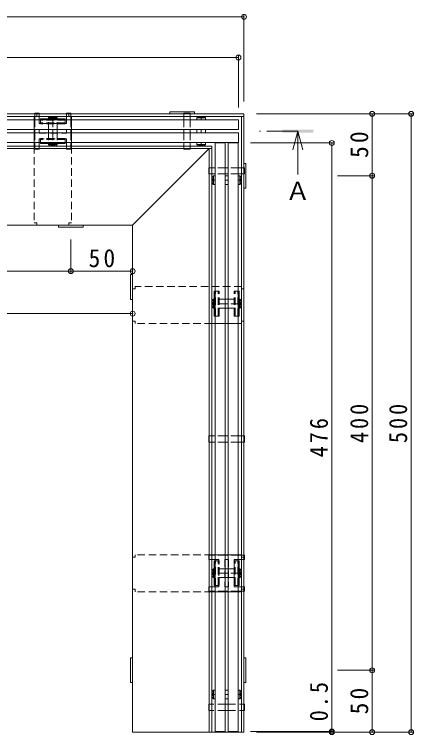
# Model space of a CAD drawing. Units: millimetres at full size, sheet at 1:5. Extents: x -1355 to 1942, y -1375 to 1322.
# Drawn here: x -655 to -332, y 485 to 1068 of the extents above; entities that cross this region are included whole.
import ezdxf
from ezdxf.enums import TextEntityAlignment as Align

# ---------------------------------------------------------------- set-up
doc = ezdxf.new("R2010")
doc.units = ezdxf.units.MM
doc.header["$LTSCALE"] = 5
doc.header["$PDMODE"] = 32
doc.header["$PDSIZE"] = 4
doc.linetypes.add('CHAIN1', pattern=[8, 5, -1, 1, -1])
doc.linetypes.add('DASHED1', pattern=[1.8, 1.2, -0.6])
for name, color, linetype, lineweight in [('E-2', 3, 'Continuous', 18), ('E-3', 4, 'Continuous', 18), ('E-4', 7, 'Continuous', 18), ('E-5', 7, 'Continuous', 18), ('E-7', 134, 'DASHED1', 9), ('E-8', 5, 'Continuous', 9), ('E-9', 2, 'Continuous', 18), ('E-B', 1, 'Continuous', 9)]:
    doc.layers.add(name, color=color, linetype=linetype, lineweight=lineweight)
doc.styles.add('ＭＳ ゴシック', font='')
doc.styles.get('ＭＳ ゴシック').set_extended_font_data('MS Gothic')

msp = doc.modelspace()

# ---------------------------------------------------------------- linework, layer by layer
at = {"layer": 'E-2'}
for p, q in [((-626.376, 985.063), (-627.561, 984.063)), ((-621.676, 985.063), (-626.376, 985.063)), ((-621.676, 985.063), (-620.49, 984.063)), ((-506.376, 985.063), (-507.561, 984.063)), ((-501.676, 985.063), (-506.376, 985.063)), ((-501.676, 985.063), (-500.49, 984.063)), ((-969.026, 982.563), (-474.026, 982.563)), ((-627.561, 984.063), (-627.561, 982.563)), ((-627.561, 984.063), (-620.49, 984.063)), ((-624.026, 984.063), (-624.026, 982.563)), ((-620.49, 984.063), (-620.49, 982.563)), ((-507.561, 984.063), (-507.561, 982.563)), ((-504.026, 984.063), (-504.026, 982.563)), ((-474.026, 982.563), (-474.026, 974.563)), ((-474.026, 974.563), (-969.026, 974.563)), ((-627.561, 972.063), (-627.561, 974.563)), ((-624.026, 974.563), (-624.026, 972.063)), ((-620.49, 972.063), (-620.49, 974.563)), ((-507.561, 972.063), (-507.561, 974.563)), ((-504.026, 974.563), (-504.026, 972.063)), ((-500.49, 972.063), (-500.49, 974.563)), ((-969.026, 972.063), (-474.026, 972.063)), ((-474.026, 972.063), (-474.026, 964.063)), ((-969.026, 964.063), (-474.026, 964.063)), ((-627.561, 962.563), (-627.561, 964.063)), ((-627.561, 962.563), (-620.49, 962.563)), ((-626.376, 961.563), (-627.561, 962.563)), ((-621.676, 961.563), (-626.376, 961.563)), ((-624.026, 962.563), (-624.026, 964.063)), ((-621.676, 961.563), (-620.49, 962.563)), ((-620.49, 962.563), (-620.49, 964.063)), ((-507.561, 962.563), (-507.561, 964.063)), ((-506.376, 961.563), (-507.561, 962.563)), ((-501.676, 961.563), (-506.376, 961.563)), ((-504.026, 962.563), (-504.026, 964.063)), ((-501.676, 961.563), (-500.49, 962.563)), ((-492.776, 963.813), (-484.776, 963.813)), ((-492.776, 487.813), (-492.776, 963.813)), ((-484.776, 963.813), (-484.776, 487.813)), ((-482.276, 963.813), (-474.276, 963.813)), ((-482.276, 487.813), (-482.276, 963.813)), ((-474.276, 487.813), (-474.276, 963.813)), ((-495.276, 936.163), (-494.276, 937.348)), ((-495.276, 936.163), (-495.276, 931.463)), ((-494.276, 937.348), (-492.776, 937.348)), ((-494.276, 930.277), (-494.276, 937.348)), ((-494.276, 933.813), (-492.776, 933.813)), ((-482.276, 937.348), (-484.776, 937.348)), ((-484.776, 933.813), (-482.276, 933.813)), ((-472.776, 937.348), (-474.276, 937.348)), ((-472.776, 933.813), (-474.276, 933.813)), ((-472.776, 930.277), (-472.776, 937.348)), ((-471.776, 936.163), (-472.776, 937.348)), ((-471.776, 936.163), (-471.776, 931.463)), ((-495.276, 931.463), (-494.276, 930.277)), ((-494.276, 930.277), (-492.776, 930.277)), ((-482.276, 930.277), (-484.776, 930.277)), ((-472.776, 930.277), (-474.276, 930.277)), ((-471.776, 931.463), (-472.776, 930.277)), ((-495.276, 836.163), (-494.276, 837.348)), ((-495.276, 831.463), (-495.276, 836.163)), ((-494.276, 837.348), (-492.776, 837.348)), ((-494.276, 837.348), (-494.276, 830.277)), ((-494.276, 833.813), (-492.776, 833.813)), ((-484.776, 837.348), (-482.276, 837.348)), ((-482.276, 833.813), (-484.776, 833.813)), ((-472.776, 837.348), (-474.276, 837.348)), ((-472.776, 833.813), (-474.276, 833.813)), ((-472.776, 837.348), (-472.776, 830.277)), ((-471.776, 836.163), (-472.776, 837.348)), ((-471.776, 831.463), (-471.776, 836.163)), ((-495.276, 831.463), (-494.276, 830.277)), ((-494.276, 830.277), (-492.776, 830.277)), ((-484.776, 830.277), (-482.276, 830.277)), ((-472.776, 830.277), (-474.276, 830.277)), ((-471.776, 831.463), (-472.776, 830.277)), ((-495.276, 618.163), (-494.276, 619.348)), ((-495.276, 613.463), (-495.276, 618.163)), ((-494.276, 619.348), (-492.776, 619.348)), ((-494.276, 619.348), (-494.276, 612.277)), ((-484.776, 619.348), (-482.276, 619.348)), ((-472.776, 619.348), (-474.276, 619.348)), ((-472.776, 619.348), (-472.776, 612.277)), ((-471.776, 618.163), (-472.776, 619.348)), ((-471.776, 613.463), (-471.776, 618.163)), ((-495.276, 613.463), (-494.276, 612.277)), ((-494.276, 615.813), (-492.776, 615.813)), ((-494.276, 612.277), (-492.776, 612.277)), ((-482.276, 615.813), (-484.776, 615.813)), ((-484.776, 612.277), (-482.276, 612.277)), ((-472.776, 615.813), (-474.276, 615.813)), ((-472.776, 612.277), (-474.276, 612.277)), ((-471.776, 613.463), (-472.776, 612.277)), ((-495.276, 520.163), (-494.276, 521.348)), ((-495.276, 520.163), (-495.276, 515.463)), ((-494.276, 521.348), (-492.776, 521.348)), ((-494.276, 514.277), (-494.276, 521.348)), ((-482.276, 521.349), (-484.776, 521.349)), ((-472.776, 521.348), (-474.276, 521.348)), ((-472.776, 514.277), (-472.776, 521.348)), ((-471.776, 520.163), (-472.776, 521.348)), ((-471.776, 520.163), (-471.776, 515.463)), ((-495.276, 515.463), (-494.276, 514.277)), ((-494.276, 517.813), (-492.776, 517.813)), ((-494.276, 514.277), (-492.776, 514.277)), ((-484.776, 517.813), (-482.276, 517.813)), ((-482.276, 514.277), (-484.776, 514.277)), ((-472.776, 517.813), (-474.276, 517.813)), ((-472.776, 514.277), (-474.276, 514.277)), ((-471.776, 515.463), (-472.776, 514.277)), ((-492.776, 487.813), (-484.776, 487.813)), ((-482.276, 487.813), (-474.276, 487.813))]:
    msp.add_line(p, q, dxfattribs=at)
at = {"layer": 'E-2', "color": 4}
for p, q in [((-614.026, 983.312), (-634.026, 983.312)), ((-634.026, 982.563), (-634.026, 983.312)), ((-614.026, 982.813), (-634.026, 982.813)), ((-614.026, 982.563), (-614.026, 983.312)), ((-634.026, 964.063), (-634.026, 963.314)), ((-614.026, 963.813), (-634.026, 963.813)), ((-614.026, 963.314), (-634.026, 963.314)), ((-614.026, 964.063), (-614.026, 963.314)), ((-493.524, 823.813), (-493.524, 843.813)), ((-492.776, 843.813), (-493.524, 843.813)), ((-493.026, 823.813), (-493.026, 843.813)), ((-474.276, 843.813), (-473.527, 843.813)), ((-474.026, 823.813), (-474.026, 843.813)), ((-473.527, 823.813), (-473.527, 843.813)), ((-492.776, 823.813), (-493.524, 823.813)), ((-474.276, 823.813), (-473.527, 823.813)), ((-493.524, 605.813), (-493.524, 625.813)), ((-492.776, 625.813), (-493.524, 625.813)), ((-493.026, 605.813), (-493.026, 625.813)), ((-474.276, 625.813), (-473.527, 625.813)), ((-474.026, 605.813), (-474.026, 625.813)), ((-473.527, 605.813), (-473.527, 625.813)), ((-492.776, 605.813), (-493.524, 605.813)), ((-474.276, 605.813), (-473.527, 605.813))]:
    msp.add_line(p, q, dxfattribs=at)
at = {"layer": 'E-2', "color": 4, "linetype": 'DASHED1'}
for p, q in [((-614.026, 982.958), (-634.026, 982.958)), ((-634.026, 979.263), (-634.026, 982.563)), ((-614.026, 982.313), (-634.026, 982.313)), ((-614.026, 980.131), (-634.026, 980.131)), ((-614.026, 979.763), (-634.026, 979.763)), ((-614.026, 979.734), (-634.026, 979.734)), ((-614.026, 979.263), (-634.026, 979.263)), ((-614.026, 979.263), (-614.026, 982.563)), ((-634.026, 967.363), (-634.026, 964.063)), ((-614.026, 967.363), (-634.026, 967.363)), ((-614.026, 967.363), (-614.026, 964.063)), ((-614.026, 966.892), (-634.026, 966.892)), ((-614.026, 966.863), (-634.026, 966.863)), ((-614.026, 966.495), (-634.026, 966.495)), ((-614.026, 964.313), (-634.026, 964.313)), ((-614.026, 963.668), (-634.026, 963.668)), ((-493.171, 823.813), (-493.171, 843.813)), ((-489.476, 843.813), (-492.776, 843.813)), ((-492.526, 823.813), (-492.526, 843.813)), ((-490.344, 823.813), (-490.344, 843.813)), ((-489.976, 823.813), (-489.976, 843.813)), ((-489.947, 823.813), (-489.947, 843.813)), ((-489.476, 823.813), (-489.476, 843.813)), ((-477.576, 843.813), (-474.276, 843.813)), ((-477.576, 823.813), (-477.576, 843.813)), ((-477.105, 823.813), (-477.105, 843.813)), ((-477.076, 823.813), (-477.076, 843.813)), ((-476.708, 823.813), (-476.708, 843.813)), ((-474.526, 823.813), (-474.526, 843.813)), ((-473.881, 823.813), (-473.881, 843.813)), ((-489.476, 823.813), (-492.776, 823.813)), ((-477.576, 823.813), (-474.276, 823.813)), ((-493.171, 605.813), (-493.171, 625.813)), ((-489.476, 625.813), (-492.776, 625.813)), ((-492.526, 605.813), (-492.526, 625.813)), ((-490.344, 605.813), (-490.344, 625.813)), ((-489.976, 605.813), (-489.976, 625.813)), ((-489.947, 605.813), (-489.947, 625.813)), ((-489.476, 605.813), (-489.476, 625.813)), ((-477.576, 625.813), (-474.276, 625.813)), ((-477.576, 605.813), (-477.576, 625.813)), ((-477.105, 605.813), (-477.105, 625.813)), ((-477.076, 605.813), (-477.076, 625.813)), ((-476.708, 605.813), (-476.708, 625.813)), ((-474.526, 605.813), (-474.526, 625.813)), ((-473.881, 605.813), (-473.881, 625.813)), ((-489.476, 605.813), (-492.776, 605.813)), ((-477.576, 605.813), (-474.276, 605.813))]:
    msp.add_line(p, q, dxfattribs=at)
at = {"layer": 'E-2', "linetype": 'DASHED1'}
for p, q in [((-627.561, 974.563), (-627.561, 982.563)), ((-624.026, 982.563), (-624.026, 974.563)), ((-620.49, 974.563), (-620.49, 982.563)), ((-627.561, 972.063), (-627.561, 964.063)), ((-624.026, 972.063), (-624.026, 964.063)), ((-620.49, 972.063), (-620.49, 964.063)), ((-484.776, 837.348), (-492.776, 837.348)), ((-484.776, 833.813), (-492.776, 833.813)), ((-482.276, 837.348), (-474.276, 837.348)), ((-474.276, 833.813), (-482.276, 833.813)), ((-484.776, 830.277), (-492.776, 830.277)), ((-482.276, 830.277), (-474.276, 830.277)), ((-484.776, 619.348), (-492.776, 619.348)), ((-482.276, 619.348), (-474.276, 619.348)), ((-484.776, 615.813), (-492.776, 615.813)), ((-484.776, 612.277), (-492.776, 612.277)), ((-474.276, 615.813), (-482.276, 615.813)), ((-482.276, 612.277), (-474.276, 612.277))]:
    msp.add_line(p, q, dxfattribs=at)
at = {"layer": 'E-2'}
for points in [[(-507.561, 984.063), (-500.49, 984.063), (-500.49, 982.563)], [(-507.561, 962.563), (-500.49, 962.563), (-500.49, 964.063)]]:
    msp.add_lwpolyline(points, dxfattribs=at)
for centre, start, end in [((-626.429, 981.677), 44.79445, 89.10294), ((-621.623, 981.677), 90.89706, 135.20555), ((-506.429, 981.677), 44.79445, 89.10294), ((-501.623, 981.677), 90.89706, 135.20555), ((-626.429, 964.949), 270.89706, 315.20555), ((-621.623, 964.949), 224.79445, 269.10294), ((-506.429, 964.949), 270.89706, 315.20555), ((-501.623, 964.949), 224.79445, 269.10294), ((-491.89, 936.216), 180.89706, 225.20555), ((-491.89, 931.41), 134.79445, 179.10294), ((-475.162, 936.216), 314.79445, 359.10294), ((-475.162, 931.41), 0.89706, 45.20555), ((-491.89, 836.216), 180.89706, 225.20555), ((-491.89, 831.41), 134.79445, 179.10294), ((-475.162, 836.216), 314.79445, 359.10294), ((-475.162, 831.41), 0.89706, 45.20555), ((-491.89, 618.216), 180.89706, 225.20555), ((-475.162, 618.216), 314.79445, 359.10294), ((-491.89, 613.41), 134.79445, 179.10294), ((-475.162, 613.41), 0.89706, 45.20555), ((-491.89, 520.216), 180.89706, 225.20555), ((-475.162, 520.216), 314.79445, 359.10294), ((-491.89, 515.41), 134.79445, 179.10294), ((-475.162, 515.41), 0.89706, 45.20555)]:
    msp.add_arc(centre, 3.386, start, end, dxfattribs=at)
at = {"layer": 'E-3'}
for p, q in [((-471.526, 985.313), (-471.526, 487.313)), ((-495.526, 961.313), (-969.526, 961.313)), ((-495.526, 959.313), (-495.526, 961.313)), ((-969.526, 959.313), (-495.526, 959.313)), ((-497.526, 959.313), (-559.526, 897.313)), ((-497.526, 959.313), (-559.526, 897.313)), ((-497.526, 959.313), (-497.526, 487.313)), ((-495.526, 959.313), (-495.526, 487.313)), ((-969.526, 897.313), (-559.526, 897.313)), ((-559.526, 487.313), (-559.526, 897.313)), ((-469.526, 487.313), (-559.526, 487.313))]:
    msp.add_line(p, q, dxfattribs=at)
for points in [[(-469.526, 985.313), (-469.526, 987.313), (-969.526, 987.313)], [(-469.526, 487.313), (-469.526, 985.313), (-969.526, 985.313)]]:
    msp.add_lwpolyline(points, dxfattribs=at)
at = {"layer": 'E-4'}
for p, q in [((-469.526, 1067.282), (-469.526, 997.313)), ((-469.526, 1065.782), (-969.526, 1065.782)), ((-969.026, 1032.95), (-474.026, 1032.95)), ((-474.026, 1034.45), (-474.026, 992.563)), ((-332.935, 987.313), (-459.526, 987.313)), ((-365.897, 937.313), (-365.897, 987.313)), ((-334.435, 987.313), (-334.435, 487.313)), ((-397.022, 963.813), (-464.276, 963.813)), ((-398.522, 487.813), (-398.522, 963.813)), ((-364.397, 937.313), (-393.944, 937.313)), ((-365.897, 537.313), (-365.897, 937.313)), ((-609.526, 858.622), (-609.526, 885.713)), ((-919.526, 860.122), (-609.526, 860.122)), ((-609.526, 860.122), (-559.526, 860.122)), ((-969.526, 825.785), (-559.526, 825.785)), ((-364.397, 537.313), (-393.944, 537.313)), ((-365.897, 487.313), (-365.897, 537.313)), ((-397.022, 487.813), (-464.276, 487.813)), ((-332.935, 487.313), (-459.526, 487.313)), ((-398.522, 487.313), (-398.522, 487.813))]:
    msp.add_line(p, q, dxfattribs=at)
for p in [(-469.526, 1065.782), (-474.026, 1032.95), (-365.897, 987.313), (-334.435, 987.313), (-398.522, 963.813), (-365.897, 937.313), (-609.526, 860.122), (-559.526, 860.122), (-559.526, 825.785), (-365.897, 537.313), (-398.522, 487.813), (-398.522, 487.313), (-365.897, 487.313), (-334.435, 487.313)]:
    msp.add_point(p, dxfattribs=at)
at = {"layer": 'E-5', "color": 4, "linetype": 'CHAIN1'}
msp.add_line((-426.042, 973.313), (-456.884, 973.313), dxfattribs=at)
at = {"layer": 'E-5', "color": 4}
for q in [(-430.042, 958.313), (-422.042, 958.313), (-426.042, 938.313)]:
    msp.add_line((-426.042, 973.313), q, dxfattribs=at)
msp.add_solid([(-438.542, 972.063), (-413.542, 972.063), (-438.542, 974.563), (-413.542, 974.563)], dxfattribs=at)
at = {"layer": 'E-7'}
for p, q in [((-637.026, 985.313), (-639.026, 985.313)), ((-637.026, 985.313), (-637.026, 987.313)), ((-611.026, 985.313), (-611.026, 987.313)), ((-611.026, 985.313), (-609.026, 985.313)), ((-639.026, 961.313), (-639.026, 899.313)), ((-609.026, 961.313), (-609.026, 899.313)), ((-637.026, 899.313), (-639.026, 899.313)), ((-637.026, 899.313), (-637.026, 897.313)), ((-611.026, 899.313), (-611.026, 897.313)), ((-609.026, 899.313), (-611.026, 899.313)), ((-557.526, 845.813), (-559.526, 845.813)), ((-557.526, 845.813), (-557.526, 847.813)), ((-471.526, 847.813), (-557.526, 847.813)), ((-471.526, 845.813), (-471.526, 847.813)), ((-471.526, 845.813), (-469.526, 845.813)), ((-557.526, 819.813), (-559.526, 819.813)), ((-557.526, 817.813), (-557.526, 819.813)), ((-495.526, 817.813), (-557.526, 817.813)), ((-471.526, 819.813), (-471.526, 817.813)), ((-471.526, 819.813), (-469.526, 819.813)), ((-557.526, 628.813), (-557.526, 630.813)), ((-495.526, 630.813), (-557.526, 630.813)), ((-471.526, 628.813), (-471.526, 630.813)), ((-557.526, 628.813), (-559.526, 628.813)), ((-471.526, 628.813), (-469.526, 628.813)), ((-557.526, 602.813), (-559.526, 602.813)), ((-557.526, 600.813), (-557.526, 602.813)), ((-495.526, 600.813), (-557.526, 600.813)), ((-471.526, 602.813), (-471.526, 600.813)), ((-471.526, 602.813), (-469.526, 602.813))]:
    msp.add_line(p, q, dxfattribs=at)
at = {"layer": 'E-7', "linetype": 'Continuous'}
for p, q in [((-639.026, 961.313), (-639.026, 985.313)), ((-609.026, 985.313), (-609.026, 961.313)), ((-471.526, 817.813), (-495.526, 817.813)), ((-495.526, 630.813), (-471.526, 630.813)), ((-471.526, 600.813), (-495.526, 600.813))]:
    msp.add_line(p, q, dxfattribs=at)
at = {"layer": 'E-8'}
for p, q in [((-638.526, 987.813), (-635.026, 987.813)), ((-638.526, 987.813), (-638.526, 987.313)), ((-638.526, 985.313), (-638.526, 982.563)), ((-635.026, 987.813), (-635.026, 987.313)), ((-635.026, 985.313), (-635.026, 982.563)), ((-613.026, 987.813), (-609.526, 987.813)), ((-613.026, 987.813), (-613.026, 987.313)), ((-613.026, 985.313), (-613.026, 982.563)), ((-609.526, 987.813), (-609.526, 987.313)), ((-609.526, 985.313), (-609.526, 982.563)), ((-638.526, 974.563), (-638.526, 972.063)), ((-635.026, 974.563), (-635.026, 972.063)), ((-613.026, 972.063), (-613.026, 974.563)), ((-609.526, 974.563), (-609.526, 972.063)), ((-638.526, 964.063), (-638.526, 961.313)), ((-635.026, 964.063), (-635.026, 961.313)), ((-613.026, 964.063), (-613.026, 961.313)), ((-609.526, 964.063), (-609.526, 961.313)), ((-638.526, 959.313), (-638.526, 958.813)), ((-638.526, 958.813), (-635.026, 958.813)), ((-635.026, 959.313), (-635.026, 958.813)), ((-613.026, 959.313), (-613.026, 958.813)), ((-613.026, 958.813), (-609.526, 958.813)), ((-609.526, 959.313), (-609.526, 958.813)), ((-498.026, 630.313), (-498.026, 626.813)), ((-497.526, 630.313), (-498.026, 630.313)), ((-492.776, 630.313), (-495.526, 630.313)), ((-482.276, 630.313), (-484.776, 630.313)), ((-471.526, 630.313), (-474.276, 630.313)), ((-469.026, 630.313), (-469.526, 630.313)), ((-469.026, 630.313), (-469.026, 626.813)), ((-497.526, 626.813), (-498.026, 626.813)), ((-492.776, 626.813), (-495.526, 626.813)), ((-482.276, 626.813), (-484.776, 626.813)), ((-471.526, 626.813), (-474.276, 626.813)), ((-469.026, 626.813), (-469.526, 626.813)), ((-498.026, 604.813), (-498.026, 601.313)), ((-497.526, 604.813), (-498.026, 604.813)), ((-497.526, 601.313), (-498.026, 601.313)), ((-492.776, 604.813), (-495.526, 604.813)), ((-492.776, 601.313), (-495.526, 601.313)), ((-484.776, 604.813), (-482.276, 604.813)), ((-482.276, 601.313), (-484.776, 601.313)), ((-471.526, 604.813), (-474.276, 604.813)), ((-471.526, 601.313), (-474.276, 601.313)), ((-469.026, 604.813), (-469.526, 604.813)), ((-469.026, 601.313), (-469.526, 601.313)), ((-469.026, 604.813), (-469.026, 601.313))]:
    msp.add_line(p, q, dxfattribs=at)
at = {"layer": 'E-8', "linetype": 'DASHED1'}
for p, q in [((-638.526, 987.313), (-638.526, 985.313)), ((-635.026, 985.313), (-635.026, 987.313)), ((-613.026, 985.313), (-613.026, 987.313)), ((-609.526, 985.313), (-609.526, 987.313)), ((-638.526, 982.563), (-638.526, 974.563)), ((-613.026, 982.563), (-613.026, 979.513)), ((-609.526, 982.563), (-609.526, 974.563)), ((-635.026, 974.813), (-613.026, 974.813)), ((-635.026, 974.813), (-635.026, 974.563)), ((-613.026, 974.813), (-613.026, 974.563)), ((-638.526, 972.063), (-638.526, 964.063)), ((-635.026, 972.063), (-635.026, 971.813)), ((-635.026, 971.813), (-613.026, 971.813)), ((-635.026, 967.113), (-635.026, 964.063)), ((-613.026, 967.113), (-635.026, 967.113)), ((-613.026, 972.063), (-613.026, 971.813)), ((-613.026, 967.113), (-613.026, 964.063)), ((-609.526, 972.063), (-609.526, 964.063)), ((-638.526, 961.313), (-638.526, 959.313)), ((-635.026, 959.313), (-635.026, 961.313)), ((-613.026, 961.313), (-613.026, 959.313)), ((-609.526, 959.313), (-609.526, 961.313)), ((-495.526, 630.313), (-497.526, 630.313)), ((-484.776, 630.313), (-492.776, 630.313)), ((-474.276, 630.313), (-482.276, 630.313)), ((-469.526, 630.313), (-471.526, 630.313)), ((-497.526, 626.813), (-495.526, 626.813)), ((-489.726, 626.813), (-492.776, 626.813)), ((-489.726, 604.813), (-489.726, 626.813)), ((-485.026, 626.813), (-485.026, 604.813)), ((-484.776, 626.813), (-485.026, 626.813)), ((-482.026, 626.813), (-482.276, 626.813)), ((-482.026, 626.813), (-482.026, 604.813)), ((-471.526, 626.813), (-469.526, 626.813)), ((-495.526, 604.813), (-497.526, 604.813)), ((-497.526, 601.313), (-495.526, 601.313)), ((-489.726, 604.813), (-492.776, 604.813)), ((-484.776, 601.313), (-492.776, 601.313)), ((-484.776, 604.813), (-485.026, 604.813)), ((-482.026, 604.813), (-482.276, 604.813)), ((-474.276, 601.313), (-482.276, 601.313)), ((-474.276, 604.813), (-477.326, 604.813)), ((-471.526, 604.813), (-469.526, 604.813)), ((-471.526, 601.313), (-469.526, 601.313))]:
    msp.add_line(p, q, dxfattribs=at)
for points in [[(-635.026, 982.563), (-635.026, 979.513), (-613.026, 979.513)], [(-474.276, 626.813), (-477.326, 626.813), (-477.326, 604.813)]]:
    msp.add_lwpolyline(points, dxfattribs=at)
at = {"layer": 'E-9'}
for p, q in [((-518.026, 987.813), (-513.026, 987.813)), ((-518.026, 987.313), (-518.026, 987.813)), ((-518.026, 982.563), (-518.026, 985.313)), ((-513.026, 987.313), (-513.026, 987.813)), ((-513.026, 982.563), (-513.026, 985.313)), ((-518.026, 972.063), (-518.026, 974.563)), ((-513.026, 972.063), (-513.026, 974.563)), ((-518.026, 961.313), (-518.026, 964.063)), ((-513.026, 961.313), (-513.026, 964.063)), ((-518.026, 958.813), (-518.026, 959.313)), ((-518.026, 958.813), (-513.026, 958.813)), ((-513.026, 958.813), (-513.026, 959.313)), ((-498.026, 943.813), (-498.026, 938.813)), ((-498.026, 943.813), (-497.526, 943.813)), ((-495.526, 943.813), (-492.776, 943.813)), ((-484.776, 943.813), (-482.276, 943.813)), ((-474.276, 943.813), (-471.526, 943.813)), ((-469.526, 943.813), (-469.026, 943.813)), ((-469.026, 943.813), (-469.026, 938.813)), ((-498.026, 938.813), (-497.526, 938.813)), ((-495.526, 938.813), (-492.776, 938.813)), ((-484.776, 938.813), (-482.276, 938.813)), ((-474.276, 938.813), (-471.526, 938.813)), ((-469.526, 938.813), (-469.026, 938.813)), ((-498.026, 726.813), (-498.026, 721.813)), ((-498.026, 726.813), (-497.526, 726.813)), ((-495.526, 726.813), (-492.776, 726.813)), ((-484.776, 726.813), (-482.276, 726.813)), ((-474.276, 726.813), (-471.526, 726.813)), ((-469.526, 726.813), (-469.026, 726.813)), ((-469.026, 726.813), (-469.026, 721.813)), ((-498.026, 721.813), (-497.526, 721.813)), ((-495.526, 721.813), (-492.776, 721.813)), ((-484.776, 721.813), (-482.276, 721.813)), ((-474.276, 721.813), (-471.526, 721.813)), ((-469.526, 721.813), (-469.026, 721.813)), ((-498.026, 504.813), (-498.026, 509.813)), ((-498.026, 509.813), (-497.526, 509.813)), ((-484.776, 509.813), (-482.276, 509.813)), ((-469.526, 509.813), (-469.026, 509.813)), ((-469.026, 509.813), (-469.026, 504.813)), ((-497.526, 504.813), (-498.026, 504.813)), ((-482.276, 504.813), (-484.776, 504.813)), ((-469.026, 504.813), (-469.526, 504.813))]:
    msp.add_line(p, q, dxfattribs=at)
at = {"layer": 'E-9', "linetype": 'DASHED1'}
for p, q in [((-518.026, 987.313), (-518.026, 985.313)), ((-513.026, 987.313), (-513.026, 985.313)), ((-518.026, 982.563), (-518.026, 974.563)), ((-513.026, 982.563), (-513.026, 974.563)), ((-518.026, 972.063), (-518.026, 964.063)), ((-513.026, 972.063), (-513.026, 964.063)), ((-518.026, 961.313), (-518.026, 959.313)), ((-513.026, 961.313), (-513.026, 959.313)), ((-495.526, 943.813), (-497.526, 943.813)), ((-484.776, 943.813), (-492.776, 943.813)), ((-474.276, 943.813), (-482.276, 943.813)), ((-469.526, 943.813), (-471.526, 943.813)), ((-495.526, 938.813), (-497.526, 938.813)), ((-484.776, 938.813), (-492.776, 938.813)), ((-474.276, 938.813), (-482.276, 938.813)), ((-469.526, 938.813), (-471.526, 938.813)), ((-495.526, 726.813), (-497.526, 726.813)), ((-484.776, 726.813), (-492.776, 726.813)), ((-474.276, 726.813), (-482.276, 726.813)), ((-469.526, 726.813), (-471.526, 726.813)), ((-495.526, 721.813), (-497.526, 721.813)), ((-484.776, 721.813), (-492.776, 721.813)), ((-474.276, 721.813), (-482.276, 721.813)), ((-469.526, 721.813), (-471.526, 721.813)), ((-484.776, 509.813), (-497.526, 509.813)), ((-482.276, 509.813), (-469.526, 509.813)), ((-484.776, 504.813), (-497.526, 504.813)), ((-482.276, 504.813), (-469.526, 504.813))]:
    msp.add_line(p, q, dxfattribs=at)
at = {"layer": 'E-B'}
for p, q in [((-529.526, 987.313), (-529.526, 988.913)), ((-529.526, 988.913), (-509.526, 988.913)), ((-509.526, 988.913), (-509.526, 987.313)), ((-469.526, 947.313), (-467.926, 947.313)), ((-467.926, 947.313), (-467.926, 927.313)), ((-467.926, 927.313), (-469.526, 927.313)), ((-619.526, 895.713), (-619.526, 897.313)), ((-599.526, 897.313), (-599.526, 895.713)), ((-599.526, 895.713), (-619.526, 895.713)), ((-561.126, 857.313), (-559.526, 857.313)), ((-561.126, 837.313), (-561.126, 857.313)), ((-559.526, 837.313), (-561.126, 837.313)), ((-561.126, 547.313), (-559.526, 547.313)), ((-561.126, 527.313), (-561.126, 547.313)), ((-469.526, 547.313), (-467.926, 547.313)), ((-467.926, 547.313), (-467.926, 527.313)), ((-559.526, 527.313), (-561.126, 527.313)), ((-467.926, 527.313), (-469.526, 527.313))]:
    msp.add_line(p, q, dxfattribs=at)
at = {"layer": 'E-B', "linetype": 'DASHED1'}
for p, q in [((-509.526, 987.313), (-529.526, 987.313)), ((-469.526, 927.313), (-469.526, 947.313)), ((-619.526, 897.313), (-599.526, 897.313)), ((-559.526, 857.313), (-559.526, 837.313)), ((-559.526, 547.313), (-559.526, 527.313)), ((-469.526, 527.313), (-469.526, 547.313))]:
    msp.add_line(p, q, dxfattribs=at)

# ---------------------------------------------------------------- texts
at = {"layer": 'E-4', "color": 2, "char_height": 14.66, "attachment_point": 7, "rotation": 90, "style": 'ＭＳ ゴシック'}
for s, insert in [('\\T1.27;\\W0.95;50', (-368.897, 951.688)), ('\\T1.27;\\W0.9;400', (-368.897, 721.063)), ('\\T1.27;\\W0.9;500', (-337.435, 721.063)), ('\\T1.27;\\W0.9;476', (-401.522, 709.563)), ('\\T1.27;\\W0.9;0.5', (-401.522, 496.063)), ('\\T1.27;\\W0.95;50', (-368.897, 501.688))]:
    msp.add_mtext(s, dxfattribs=dict(at, insert=insert))
at = {"layer": 'E-4', "color": 2, "insert": (-595.151, 863.122), "char_height": 14.66, "attachment_point": 7, "style": 'ＭＳ ゴシック'}
msp.add_mtext('\\T1.27;\\W0.95;50', dxfattribs=at)
at = {"layer": 'E-5', "color": 2, "style": 'ＭＳ ゴシック'}
msp.add_text('Ａ', height=14.66, dxfattribs=at).set_placement((-436.042, 913.313), align=Align.BOTTOM_LEFT)

doc.saveas('drawing.dxf')
